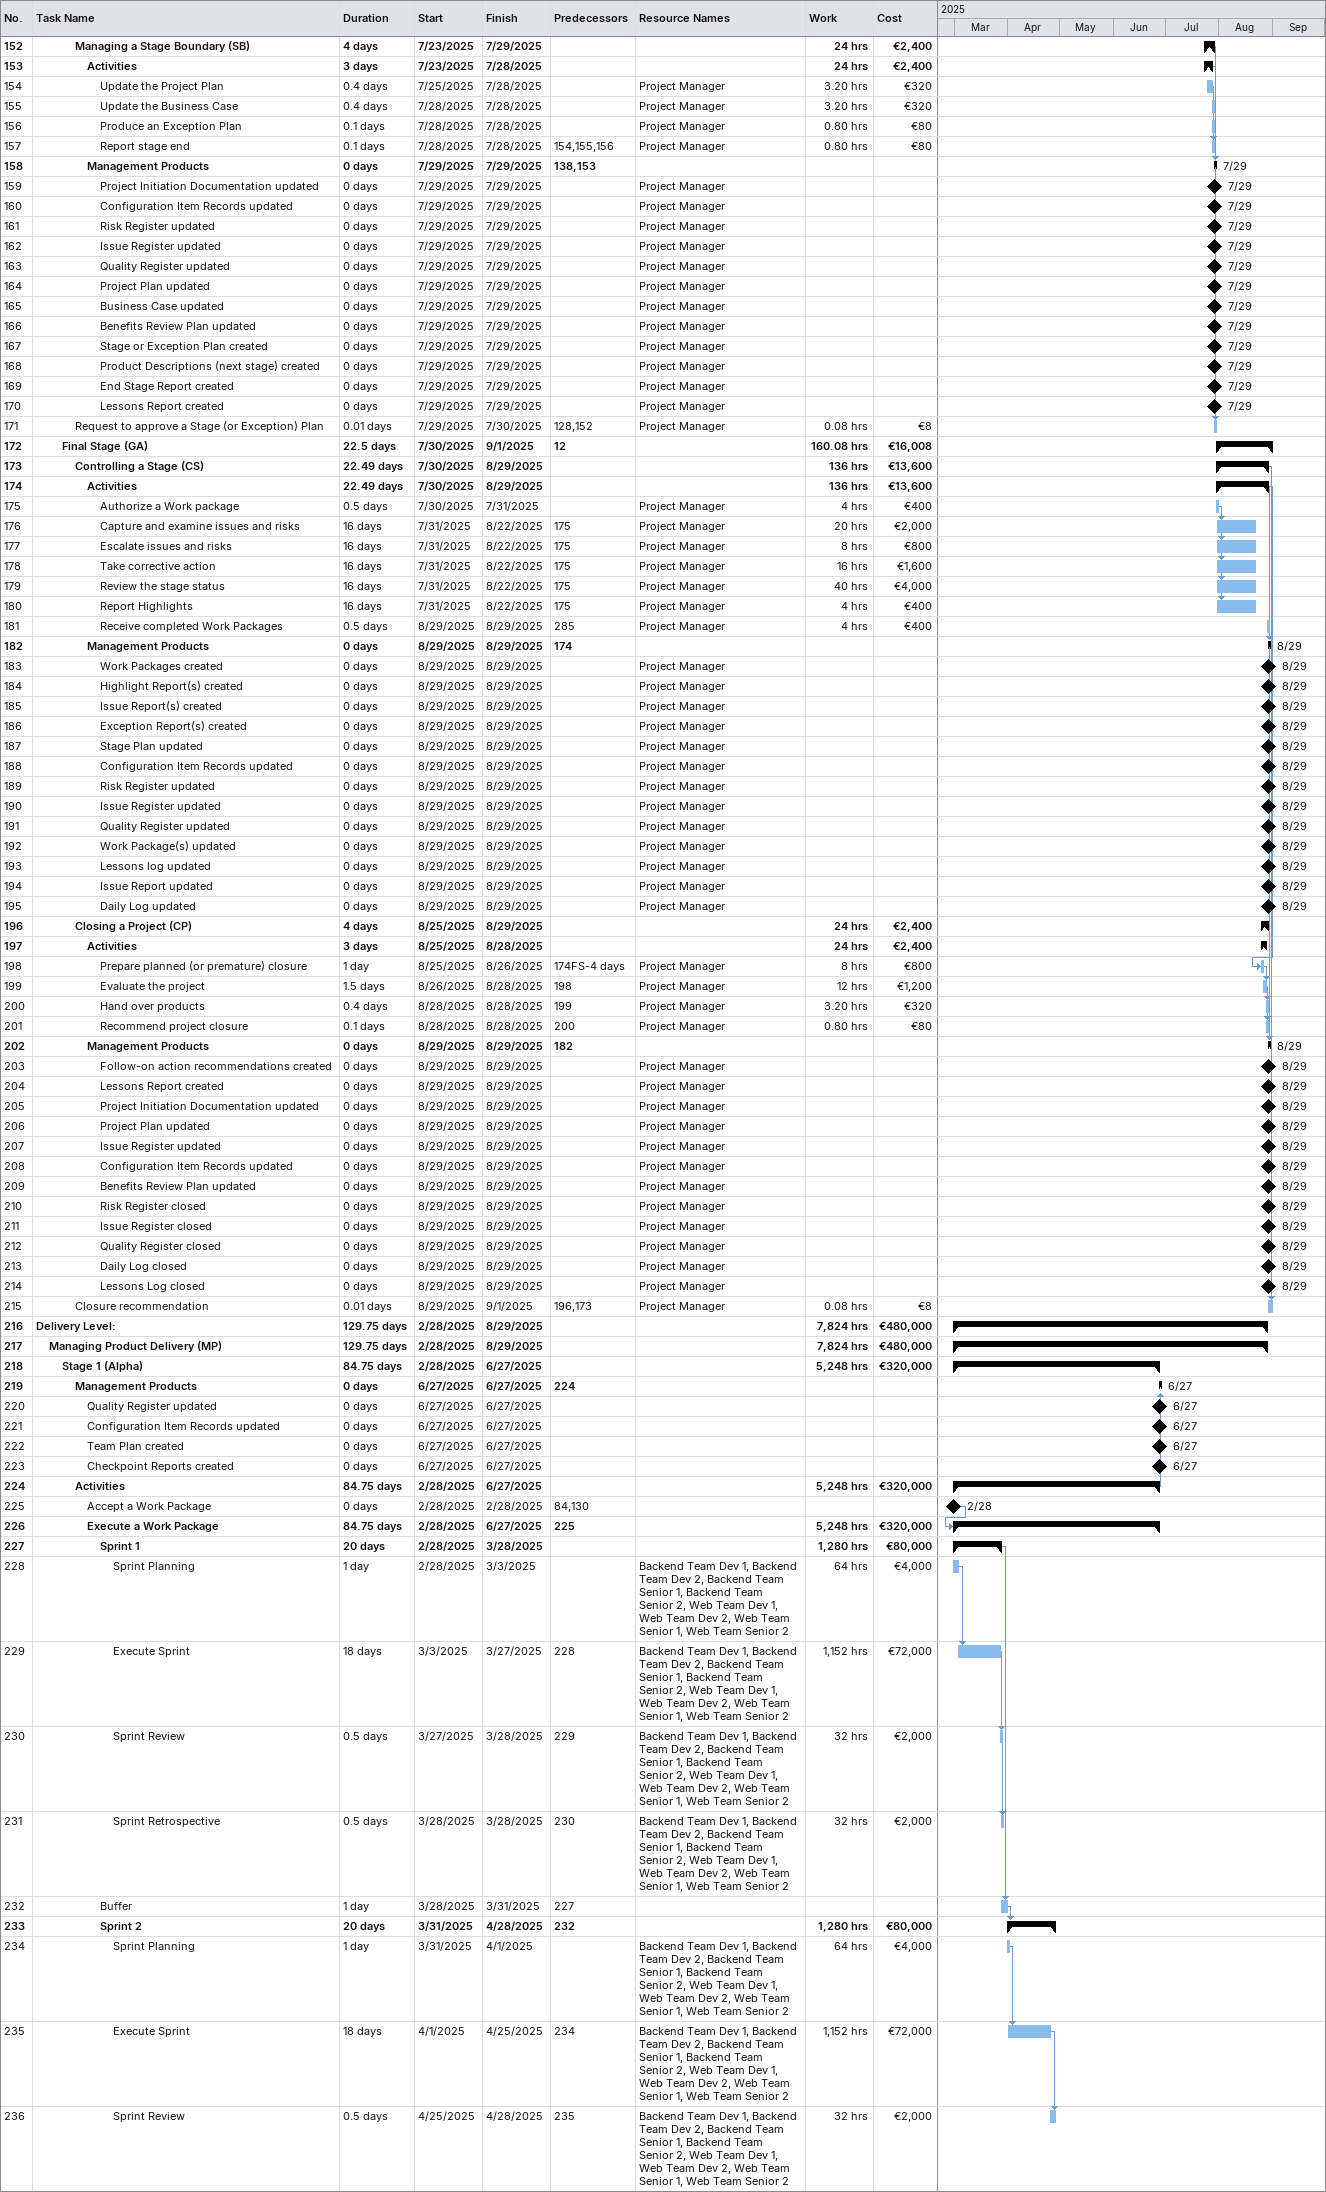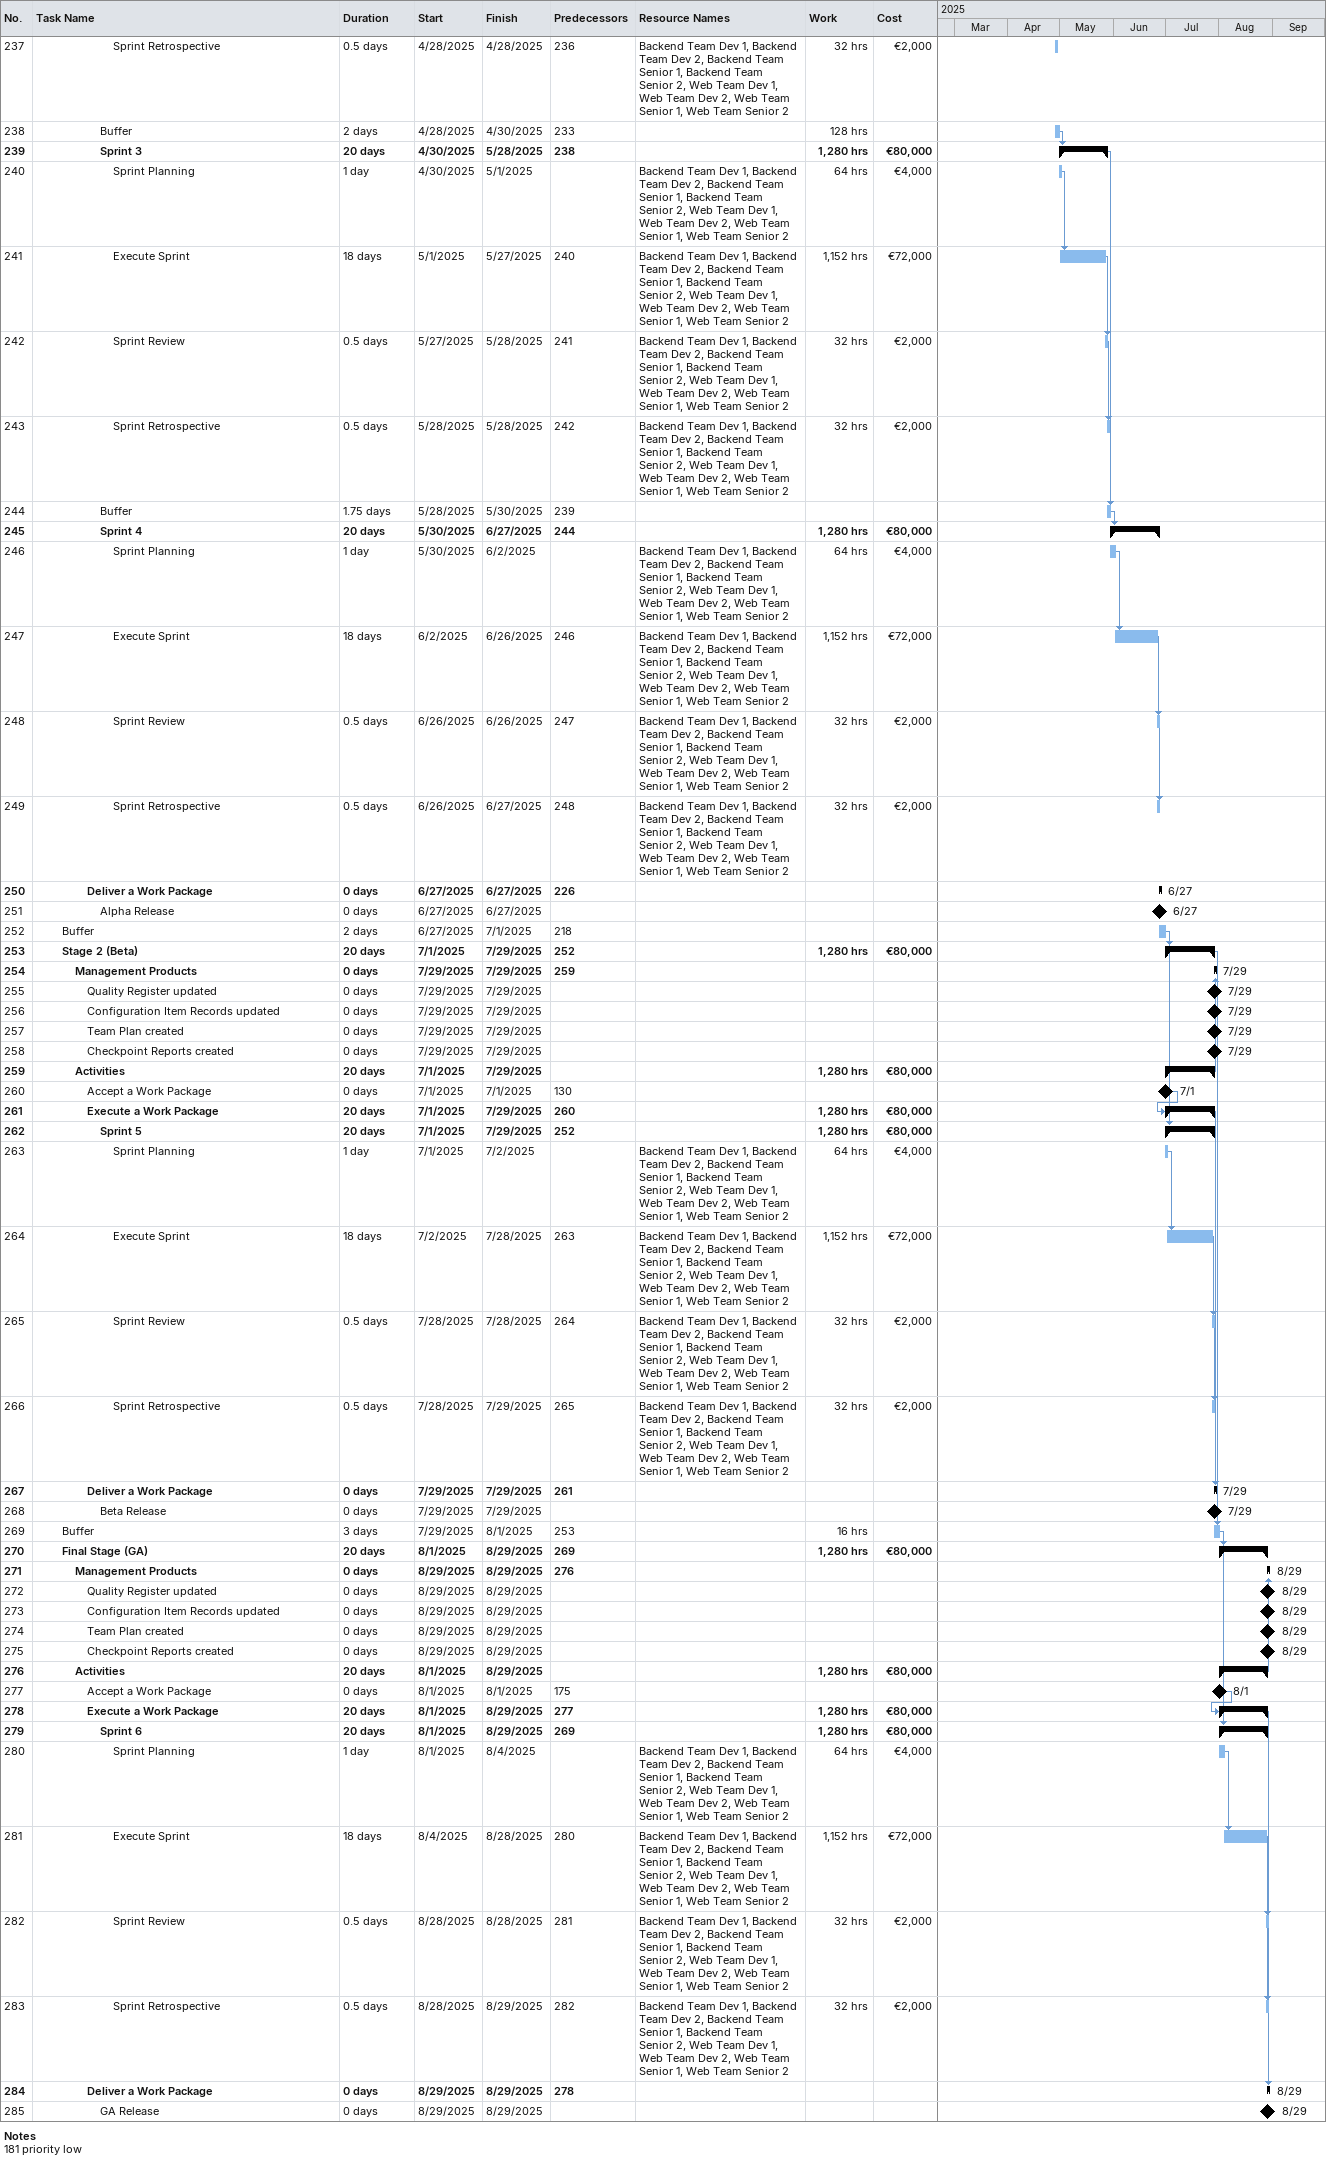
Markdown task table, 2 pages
| ID | Level | Task | Duration | Start | Finish | Predecessors | Resources | Work (h) | Cost (€) |
|---|---|---|---|---|---|---|---|---|---|
| 152 | 4 | **Managing a Stage Boundary (SB)** | 4d | 2025-07-23 | 2025-07-29 |  |  | 24 | 2400 |
| 153 | 5 | **Activities** | 3d | 2025-07-23 | 2025-07-28 |  |  | 24 | 2400 |
| 154 | 6 | Update the Project Plan | 0.4d | 2025-07-25 | 2025-07-28 |  | Project Manager | 3.20 | 320 |
| 155 | 6 | Update the Business Case | 0.4d | 2025-07-28 | 2025-07-28 |  | Project Manager | 3.20 | 320 |
| 156 | 6 | Produce an Exception Plan | 0.1d | 2025-07-28 | 2025-07-28 |  | Project Manager | 0.80 | 80 |
| 157 | 6 | Report stage end | 0.1d | 2025-07-28 | 2025-07-28 | 154, 155, 156 | Project Manager | 0.80 | 80 |
| 158 | 5 | **Management Products** | 0d | 2025-07-29 | 2025-07-29 | 138, 153 |  |  |  |
| 159 | 6 | Project Initiation Documentation updated | 0d | 2025-07-29 | 2025-07-29 |  | Project Manager |  |  |
| 160 | 6 | Configuration Item Records updated | 0d | 2025-07-29 | 2025-07-29 |  | Project Manager |  |  |
| 161 | 6 | Risk Register updated | 0d | 2025-07-29 | 2025-07-29 |  | Project Manager |  |  |
| 162 | 6 | Issue Register updated | 0d | 2025-07-29 | 2025-07-29 |  | Project Manager |  |  |
| 163 | 6 | Quality Register updated | 0d | 2025-07-29 | 2025-07-29 |  | Project Manager |  |  |
| 164 | 6 | Project Plan updated | 0d | 2025-07-29 | 2025-07-29 |  | Project Manager |  |  |
| 165 | 6 | Business Case updated | 0d | 2025-07-29 | 2025-07-29 |  | Project Manager |  |  |
| 166 | 6 | Benefits Review Plan updated | 0d | 2025-07-29 | 2025-07-29 |  | Project Manager |  |  |
| 167 | 6 | Stage or Exception Plan created | 0d | 2025-07-29 | 2025-07-29 |  | Project Manager |  |  |
| 168 | 6 | Product Descriptions (next stage) created | 0d | 2025-07-29 | 2025-07-29 |  | Project Manager |  |  |
| 169 | 6 | End Stage Report created | 0d | 2025-07-29 | 2025-07-29 |  | Project Manager |  |  |
| 170 | 6 | Lessons Report created | 0d | 2025-07-29 | 2025-07-29 |  | Project Manager |  |  |
| 171 | 4 | Request to approve a Stage (or Exception) Plan | 0.01d | 2025-07-29 | 2025-07-30 | 128, 152 | Project Manager | 0.08 | 8 |
| 172 | 3 | **Final Stage (GA)** | 22.5d | 2025-07-30 | 2025-09-01 | 12 |  | 160.08 | 16008 |
| 173 | 4 | **Controlling a Stage (CS)** | 22.49d | 2025-07-30 | 2025-08-29 |  |  | 136 | 13600 |
| 174 | 5 | **Activities** | 22.49d | 2025-07-30 | 2025-08-29 |  |  | 136 | 13600 |
| 175 | 6 | Authorize a Work package | 0.5d | 2025-07-30 | 2025-07-31 |  | Project Manager | 4 | 400 |
| 176 | 6 | Capture and examine issues and risks | 16d | 2025-07-31 | 2025-08-22 | 175 | Project Manager | 20 | 2000 |
| 177 | 6 | Escalate issues and risks | 16d | 2025-07-31 | 2025-08-22 | 175 | Project Manager | 8 | 800 |
| 178 | 6 | Take corrective action | 16d | 2025-07-31 | 2025-08-22 | 175 | Project Manager | 16 | 1600 |
| 179 | 6 | Review the stage status | 16d | 2025-07-31 | 2025-08-22 | 175 | Project Manager | 40 | 4000 |
| 180 | 6 | Report Highlights | 16d | 2025-07-31 | 2025-08-22 | 175 | Project Manager | 4 | 400 |
| 181 | 6 | Receive completed Work Packages | 0.5d | 2025-08-29 | 2025-08-29 | 285 | Project Manager | 4 | 400 |
| 182 | 5 | **Management Products** | 0d | 2025-08-29 | 2025-08-29 | 174 |  |  |  |
| 183 | 6 | Work Packages created | 0d | 2025-08-29 | 2025-08-29 |  | Project Manager |  |  |
| 184 | 6 | Highlight Report(s) created | 0d | 2025-08-29 | 2025-08-29 |  | Project Manager |  |  |
| 185 | 6 | Issue Report(s) created | 0d | 2025-08-29 | 2025-08-29 |  | Project Manager |  |  |
| 186 | 6 | Exception Report(s) created | 0d | 2025-08-29 | 2025-08-29 |  | Project Manager |  |  |
| 187 | 6 | Stage Plan updated | 0d | 2025-08-29 | 2025-08-29 |  | Project Manager |  |  |
| 188 | 6 | Configuration Item Records updated | 0d | 2025-08-29 | 2025-08-29 |  | Project Manager |  |  |
| 189 | 6 | Risk Register updated | 0d | 2025-08-29 | 2025-08-29 |  | Project Manager |  |  |
| 190 | 6 | Issue Register updated | 0d | 2025-08-29 | 2025-08-29 |  | Project Manager |  |  |
| 191 | 6 | Quality Register updated | 0d | 2025-08-29 | 2025-08-29 |  | Project Manager |  |  |
| 192 | 6 | Work Package(s) updated | 0d | 2025-08-29 | 2025-08-29 |  | Project Manager |  |  |
| 193 | 6 | Lessons log updated | 0d | 2025-08-29 | 2025-08-29 |  | Project Manager |  |  |
| 194 | 6 | Issue Report updated | 0d | 2025-08-29 | 2025-08-29 |  | Project Manager |  |  |
| 195 | 6 | Daily Log updated | 0d | 2025-08-29 | 2025-08-29 |  | Project Manager |  |  |
| 196 | 4 | **Closing a Project (CP)** | 4d | 2025-08-25 | 2025-08-29 |  |  | 24 | 2400 |
| 197 | 5 | **Activities** | 3d | 2025-08-25 | 2025-08-28 |  |  | 24 | 2400 |
| 198 | 6 | Prepare planned (or premature) closure | 1d | 2025-08-25 | 2025-08-26 | 174FS-4d | Project Manager | 8 | 800 |
| 199 | 6 | Evaluate the project | 1.5d | 2025-08-26 | 2025-08-28 | 198 | Project Manager | 12 | 1200 |
| 200 | 6 | Hand over products | 0.4d | 2025-08-28 | 2025-08-28 | 199 | Project Manager | 3.20 | 320 |
| 201 | 6 | Recommend project closure | 0.1d | 2025-08-28 | 2025-08-28 | 200 | Project Manager | 0.80 | 80 |
| 202 | 5 | **Management Products** | 0d | 2025-08-29 | 2025-08-29 | 182 |  |  |  |
| 203 | 6 | Follow-on action recommendations created | 0d | 2025-08-29 | 2025-08-29 |  | Project Manager |  |  |
| 204 | 6 | Lessons Report created | 0d | 2025-08-29 | 2025-08-29 |  | Project Manager |  |  |
| 205 | 6 | Project Initiation Documentation updated | 0d | 2025-08-29 | 2025-08-29 |  | Project Manager |  |  |
| 206 | 6 | Project Plan updated | 0d | 2025-08-29 | 2025-08-29 |  | Project Manager |  |  |
| 207 | 6 | Issue Register updated | 0d | 2025-08-29 | 2025-08-29 |  | Project Manager |  |  |
| 208 | 6 | Configuration Item Records updated | 0d | 2025-08-29 | 2025-08-29 |  | Project Manager |  |  |
| 209 | 6 | Benefits Review Plan updated | 0d | 2025-08-29 | 2025-08-29 |  | Project Manager |  |  |
| 210 | 6 | Risk Register closed | 0d | 2025-08-29 | 2025-08-29 |  | Project Manager |  |  |
| 211 | 6 | Issue Register closed | 0d | 2025-08-29 | 2025-08-29 |  | Project Manager |  |  |
| 212 | 6 | Quality Register closed | 0d | 2025-08-29 | 2025-08-29 |  | Project Manager |  |  |
| 213 | 6 | Daily Log closed | 0d | 2025-08-29 | 2025-08-29 |  | Project Manager |  |  |
| 214 | 6 | Lessons Log closed | 0d | 2025-08-29 | 2025-08-29 |  | Project Manager |  |  |
| 215 | 4 | Closure recommendation | 0.01d | 2025-08-29 | 2025-09-01 | 196, 173 | Project Manager | 0.08 | 8 |
| 216 | 1 | **Delivery Level:** | 129.75d | 2025-02-28 | 2025-08-29 |  |  | 7824 | 480000 |
| 217 | 2 | **Managing Product Delivery (MP)** | 129.75d | 2025-02-28 | 2025-08-29 |  |  | 7824 | 480000 |
| 218 | 3 | **Stage 1 (Alpha)** | 84.75d | 2025-02-28 | 2025-06-27 |  |  | 5248 | 320000 |
| 219 | 4 | **Management Products** | 0d | 2025-06-27 | 2025-06-27 | 224 |  |  |  |
| 220 | 5 | Quality Register updated | 0d | 2025-06-27 | 2025-06-27 |  |  |  |  |
| 221 | 5 | Configuration Item Records updated | 0d | 2025-06-27 | 2025-06-27 |  |  |  |  |
| 222 | 5 | Team Plan created | 0d | 2025-06-27 | 2025-06-27 |  |  |  |  |
| 223 | 5 | Checkpoint Reports created | 0d | 2025-06-27 | 2025-06-27 |  |  |  |  |
| 224 | 4 | **Activities** | 84.75d | 2025-02-28 | 2025-06-27 |  |  | 5248 | 320000 |
| 225 | 5 | Accept a Work Package | 0d | 2025-02-28 | 2025-02-28 | 84, 130 |  |  |  |
| 226 | 5 | **Execute a Work Package** | 84.75d | 2025-02-28 | 2025-06-27 | 225 |  | 5248 | 320000 |
| 227 | 6 | **Sprint 1** | 20d | 2025-02-28 | 2025-03-28 |  |  | 1280 | 80000 |
| 228 | 7 | Sprint Planning | 1d | 2025-02-28 | 2025-03-03 |  | Backend Team Dev 1, Backend Team Dev 2, Backend Team Senior 1, Backend Team Senior 2, Web Team Dev 1, Web Team Dev 2, Web Team Senior 1, Web Team Senior 2 | 64 | 4000 |
| 229 | 7 | Execute Sprint | 18d | 2025-03-03 | 2025-03-27 | 228 | Backend Team Dev 1, Backend Team Dev 2, Backend Team Senior 1, Backend Team Senior 2, Web Team Dev 1, Web Team Dev 2, Web Team Senior 1, Web Team Senior 2 | 1152 | 72000 |
| 230 | 7 | Sprint Review | 0.5d | 2025-03-27 | 2025-03-28 | 229 | Backend Team Dev 1, Backend Team Dev 2, Backend Team Senior 1, Backend Team Senior 2, Web Team Dev 1, Web Team Dev 2, Web Team Senior 1, Web Team Senior 2 | 32 | 2000 |
| 231 | 7 | Sprint Retrospective | 0.5d | 2025-03-28 | 2025-03-28 | 230 | Backend Team Dev 1, Backend Team Dev 2, Backend Team Senior 1, Backend Team Senior 2, Web Team Dev 1, Web Team Dev 2, Web Team Senior 1, Web Team Senior 2 | 32 | 2000 |
| 232 | 6 | Buffer | 1d | 2025-03-28 | 2025-03-31 | 227 |  |  |  |
| 233 | 6 | **Sprint 2** | 20d | 2025-03-31 | 2025-04-28 | 232 |  | 1280 | 80000 |
| 234 | 7 | Sprint Planning | 1d | 2025-03-31 | 2025-04-01 |  | Backend Team Dev 1, Backend Team Dev 2, Backend Team Senior 1, Backend Team Senior 2, Web Team Dev 1, Web Team Dev 2, Web Team Senior 1, Web Team Senior 2 | 64 | 4000 |
| 235 | 7 | Execute Sprint | 18d | 2025-04-01 | 2025-04-25 | 234 | Backend Team Dev 1, Backend Team Dev 2, Backend Team Senior 1, Backend Team Senior 2, Web Team Dev 1, Web Team Dev 2, Web Team Senior 1, Web Team Senior 2 | 1152 | 72000 |
| 236 | 7 | Sprint Review | 0.5d | 2025-04-25 | 2025-04-28 | 235 | Backend Team Dev 1, Backend Team Dev 2, Backend Team Senior 1, Backend Team Senior 2, Web Team Dev 1, Web Team Dev 2, Web Team Senior 1, Web Team Senior 2 | 32 | 2000 |
| 237 | 7 | Sprint Retrospective | 0.5d | 2025-04-28 | 2025-04-28 | 236 | Backend Team Dev 1, Backend Team Dev 2, Backend Team Senior 1, Backend Team Senior 2, Web Team Dev 1, Web Team Dev 2, Web Team Senior 1, Web Team Senior 2 | 32 | 2000 |
| 238 | 6 | Buffer | 2d | 2025-04-28 | 2025-04-30 | 233 |  | 128 |  |
| 239 | 6 | **Sprint 3** | 20d | 2025-04-30 | 2025-05-28 | 238 |  | 1280 | 80000 |
| 240 | 7 | Sprint Planning | 1d | 2025-04-30 | 2025-05-01 |  | Backend Team Dev 1, Backend Team Dev 2, Backend Team Senior 1, Backend Team Senior 2, Web Team Dev 1, Web Team Dev 2, Web Team Senior 1, Web Team Senior 2 | 64 | 4000 |
| 241 | 7 | Execute Sprint | 18d | 2025-05-01 | 2025-05-27 | 240 | Backend Team Dev 1, Backend Team Dev 2, Backend Team Senior 1, Backend Team Senior 2, Web Team Dev 1, Web Team Dev 2, Web Team Senior 1, Web Team Senior 2 | 1152 | 72000 |
| 242 | 7 | Sprint Review | 0.5d | 2025-05-27 | 2025-05-28 | 241 | Backend Team Dev 1, Backend Team Dev 2, Backend Team Senior 1, Backend Team Senior 2, Web Team Dev 1, Web Team Dev 2, Web Team Senior 1, Web Team Senior 2 | 32 | 2000 |
| 243 | 7 | Sprint Retrospective | 0.5d | 2025-05-28 | 2025-05-28 | 242 | Backend Team Dev 1, Backend Team Dev 2, Backend Team Senior 1, Backend Team Senior 2, Web Team Dev 1, Web Team Dev 2, Web Team Senior 1, Web Team Senior 2 | 32 | 2000 |
| 244 | 6 | Buffer | 1.75d | 2025-05-28 | 2025-05-30 | 239 |  |  |  |
| 245 | 6 | **Sprint 4** | 20d | 2025-05-30 | 2025-06-27 | 244 |  | 1280 | 80000 |
| 246 | 7 | Sprint Planning | 1d | 2025-05-30 | 2025-06-02 |  | Backend Team Dev 1, Backend Team Dev 2, Backend Team Senior 1, Backend Team Senior 2, Web Team Dev 1, Web Team Dev 2, Web Team Senior 1, Web Team Senior 2 | 64 | 4000 |
| 247 | 7 | Execute Sprint | 18d | 2025-06-02 | 2025-06-26 | 246 | Backend Team Dev 1, Backend Team Dev 2, Backend Team Senior 1, Backend Team Senior 2, Web Team Dev 1, Web Team Dev 2, Web Team Senior 1, Web Team Senior 2 | 1152 | 72000 |
| 248 | 7 | Sprint Review | 0.5d | 2025-06-26 | 2025-06-26 | 247 | Backend Team Dev 1, Backend Team Dev 2, Backend Team Senior 1, Backend Team Senior 2, Web Team Dev 1, Web Team Dev 2, Web Team Senior 1, Web Team Senior 2 | 32 | 2000 |
| 249 | 7 | Sprint Retrospective | 0.5d | 2025-06-26 | 2025-06-27 | 248 | Backend Team Dev 1, Backend Team Dev 2, Backend Team Senior 1, Backend Team Senior 2, Web Team Dev 1, Web Team Dev 2, Web Team Senior 1, Web Team Senior 2 | 32 | 2000 |
| 250 | 5 | **Deliver a Work Package** | 0d | 2025-06-27 | 2025-06-27 | 226 |  |  |  |
| 251 | 6 | Alpha Release | 0d | 2025-06-27 | 2025-06-27 |  |  |  |  |
| 252 | 3 | Buffer | 2d | 2025-06-27 | 2025-07-01 | 218 |  |  |  |
| 253 | 3 | **Stage 2 (Beta)** | 20d | 2025-07-01 | 2025-07-29 | 252 |  | 1280 | 80000 |
| 254 | 4 | **Management Products** | 0d | 2025-07-29 | 2025-07-29 | 259 |  |  |  |
| 255 | 5 | Quality Register updated | 0d | 2025-07-29 | 2025-07-29 |  |  |  |  |
| 256 | 5 | Configuration Item Records updated | 0d | 2025-07-29 | 2025-07-29 |  |  |  |  |
| 257 | 5 | Team Plan created | 0d | 2025-07-29 | 2025-07-29 |  |  |  |  |
| 258 | 5 | Checkpoint Reports created | 0d | 2025-07-29 | 2025-07-29 |  |  |  |  |
| 259 | 4 | **Activities** | 20d | 2025-07-01 | 2025-07-29 |  |  | 1280 | 80000 |
| 260 | 5 | Accept a Work Package | 0d | 2025-07-01 | 2025-07-01 | 130 |  |  |  |
| 261 | 5 | **Execute a Work Package** | 20d | 2025-07-01 | 2025-07-29 | 260 |  | 1280 | 80000 |
| 262 | 6 | **Sprint 5** | 20d | 2025-07-01 | 2025-07-29 | 252 |  | 1280 | 80000 |
| 263 | 7 | Sprint Planning | 1d | 2025-07-01 | 2025-07-02 |  | Backend Team Dev 1, Backend Team Dev 2, Backend Team Senior 1, Backend Team Senior 2, Web Team Dev 1, Web Team Dev 2, Web Team Senior 1, Web Team Senior 2 | 64 | 4000 |
| 264 | 7 | Execute Sprint | 18d | 2025-07-02 | 2025-07-28 | 263 | Backend Team Dev 1, Backend Team Dev 2, Backend Team Senior 1, Backend Team Senior 2, Web Team Dev 1, Web Team Dev 2, Web Team Senior 1, Web Team Senior 2 | 1152 | 72000 |
| 265 | 7 | Sprint Review | 0.5d | 2025-07-28 | 2025-07-28 | 264 | Backend Team Dev 1, Backend Team Dev 2, Backend Team Senior 1, Backend Team Senior 2, Web Team Dev 1, Web Team Dev 2, Web Team Senior 1, Web Team Senior 2 | 32 | 2000 |
| 266 | 7 | Sprint Retrospective | 0.5d | 2025-07-28 | 2025-07-29 | 265 | Backend Team Dev 1, Backend Team Dev 2, Backend Team Senior 1, Backend Team Senior 2, Web Team Dev 1, Web Team Dev 2, Web Team Senior 1, Web Team Senior 2 | 32 | 2000 |
| 267 | 5 | **Deliver a Work Package** | 0d | 2025-07-29 | 2025-07-29 | 261 |  |  |  |
| 268 | 6 | Beta Release | 0d | 2025-07-29 | 2025-07-29 |  |  |  |  |
| 269 | 3 | Buffer | 3d | 2025-07-29 | 2025-08-01 | 253 |  | 16 |  |
| 270 | 3 | **Final Stage (GA)** | 20d | 2025-08-01 | 2025-08-29 | 269 |  | 1280 | 80000 |
| 271 | 4 | **Management Products** | 0d | 2025-08-29 | 2025-08-29 | 276 |  |  |  |
| 272 | 5 | Quality Register updated | 0d | 2025-08-29 | 2025-08-29 |  |  |  |  |
| 273 | 5 | Configuration Item Records updated | 0d | 2025-08-29 | 2025-08-29 |  |  |  |  |
| 274 | 5 | Team Plan created | 0d | 2025-08-29 | 2025-08-29 |  |  |  |  |
| 275 | 5 | Checkpoint Reports created | 0d | 2025-08-29 | 2025-08-29 |  |  |  |  |
| 276 | 4 | **Activities** | 20d | 2025-08-01 | 2025-08-29 |  |  | 1280 | 80000 |
| 277 | 5 | Accept a Work Package | 0d | 2025-08-01 | 2025-08-01 | 175 |  |  |  |
| 278 | 5 | **Execute a Work Package** | 20d | 2025-08-01 | 2025-08-29 | 277 |  | 1280 | 80000 |
| 279 | 6 | **Sprint 6** | 20d | 2025-08-01 | 2025-08-29 | 269 |  | 1280 | 80000 |
| 280 | 7 | Sprint Planning | 1d | 2025-08-01 | 2025-08-04 |  | Backend Team Dev 1, Backend Team Dev 2, Backend Team Senior 1, Backend Team Senior 2, Web Team Dev 1, Web Team Dev 2, Web Team Senior 1, Web Team Senior 2 | 64 | 4000 |
| 281 | 7 | Execute Sprint | 18d | 2025-08-04 | 2025-08-28 | 280 | Backend Team Dev 1, Backend Team Dev 2, Backend Team Senior 1, Backend Team Senior 2, Web Team Dev 1, Web Team Dev 2, Web Team Senior 1, Web Team Senior 2 | 1152 | 72000 |
| 282 | 7 | Sprint Review | 0.5d | 2025-08-28 | 2025-08-28 | 281 | Backend Team Dev 1, Backend Team Dev 2, Backend Team Senior 1, Backend Team Senior 2, Web Team Dev 1, Web Team Dev 2, Web Team Senior 1, Web Team Senior 2 | 32 | 2000 |
| 283 | 7 | Sprint Retrospective | 0.5d | 2025-08-28 | 2025-08-29 | 282 | Backend Team Dev 1, Backend Team Dev 2, Backend Team Senior 1, Backend Team Senior 2, Web Team Dev 1, Web Team Dev 2, Web Team Senior 1, Web Team Senior 2 | 32 | 2000 |
| 284 | 5 | **Deliver a Work Package** | 0d | 2025-08-29 | 2025-08-29 | 278 |  |  |  |
| 285 | 6 | GA Release | 0d | 2025-08-29 | 2025-08-29 |  |  |  |  |

Notes
- 181: priority low
